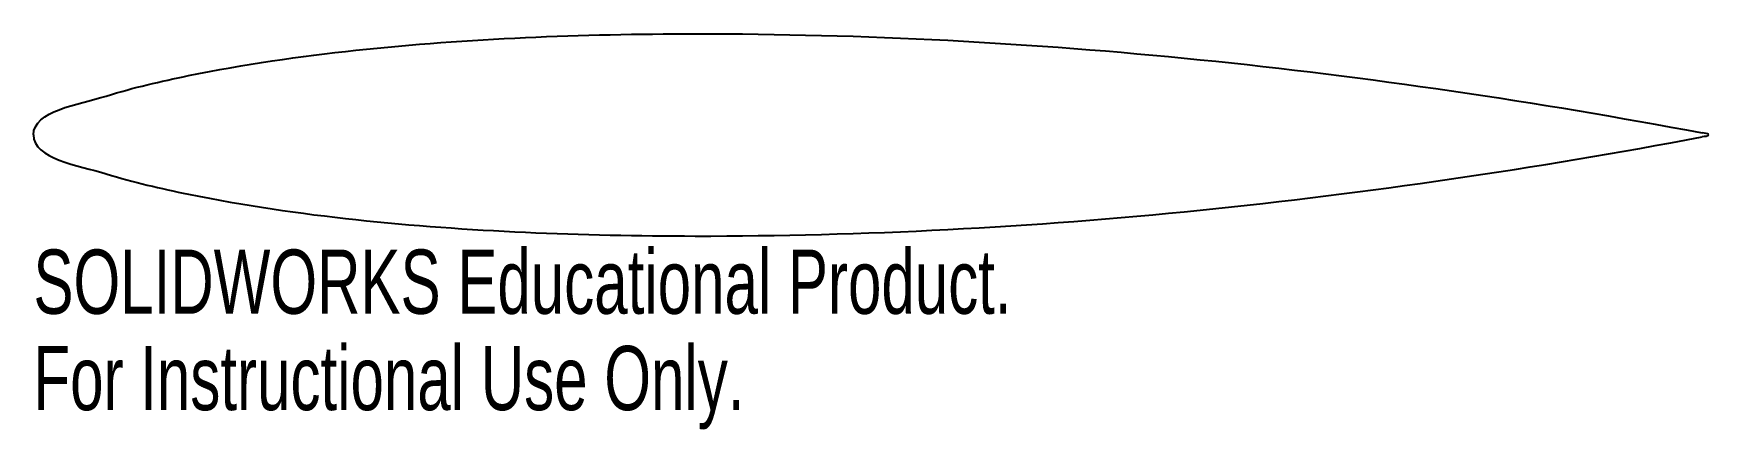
# Model space of a CAD drawing. Header units: millimetres. Extents: x 950 to 1077, y 198 to 228.
import ezdxf

# ---------------------------------------------------------------- set-up
doc = ezdxf.new("R2010")
doc.units = ezdxf.units.MM
doc.styles.add('SLDTEXTSTYLE0', font='TXT', dxfattribs={"width": 0.7})

msp = doc.modelspace()

# ---------------------------------------------------------------- linework, layer by layer
at = {"color": 7, "linetype": 'Continuous', "lineweight": 25}
for points in [[(950.45, 220), (950.45, 221.81), (953.82, 222.28), (958.03, 223.57), (960.02, 224.03), (966.34, 225.32), (970.49, 225.92), (983.26, 227.28), (991.74, 227.6), (1000.29, 227.61)], [(950.45, 220), (950.45, 218.19), (953.82, 217.72), (958.03, 216.43), (960.02, 215.97), (966.34, 214.68), (970.49, 214.08), (983.26, 212.72), (991.74, 212.4), (1000.29, 212.39)]]:
    msp.add_open_spline(points, degree=3, knots=[0, 0, 0, 0, 0.125, 0.125, 0.25, 0.25, 0.5, 0.5, 1, 1, 1, 1], dxfattribs=at)
for points in [[(1000.29, 227.61), (1025.67, 227.63), (1051.04, 224.88), (1076.15, 220.15)], [(1000.29, 212.39), (1025.67, 212.37), (1051.04, 215.12), (1076.15, 219.85)], [(1076.62, 220), (1076.62, 220.13), (1076.33, 220.12), (1076.15, 220.15)], [(1076.62, 220), (1076.62, 219.87), (1076.33, 219.88), (1076.15, 219.85)]]:
    msp.add_open_spline(points, degree=3, dxfattribs=at)

# ---------------------------------------------------------------- texts
at = {"color": 7, "linetype": 'Continuous', "char_height": 4.8336, "attachment_point": 1, "style": 'SLDTEXTSTYLE0'}
for s, insert in [('SOLIDWORKS Educational Product.', (950.45, 211.37)), ('For Instructional Use Only.', (950.45, 204.12))]:
    msp.add_mtext(s, dxfattribs=dict(at, insert=insert))

doc.saveas('drawing.dxf')
